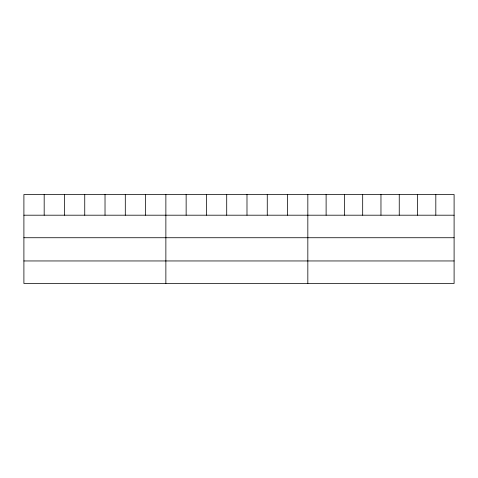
<?xml version="1.0" encoding="UTF-8"?>
<svg xmlns="http://www.w3.org/2000/svg" width="478" height="478" viewBox="0 0 478 478"><rect width="100%" height="100%" fill="white"/><g stroke="black" fill="none" stroke-linecap="round" stroke-linejoin="round"><path stroke-width="0.72" d="M454.1 215.196L454.1 283.49L23.9 283.49L23.9 194.51L454.1 194.51L454.1 215.196L23.9 215.196M23.9 237.733L454.1 237.733M23.9 260.952L454.1 260.952M435.817 194.51L435.817 215.196M417.533 194.51L417.533 215.196M399.25 194.51L399.25 215.196M380.966 194.51L380.966 215.196M362.683 194.51L362.683 215.196M344.399 194.51L344.399 215.196M326.115 194.51L326.115 215.196M307.832 194.51L307.832 283.49M287.553 194.51L287.553 215.196M267.268 194.51L267.268 215.196M246.989 194.51L246.989 215.196M226.709 194.51L226.709 215.196M206.43 194.51L206.43 215.196M186.145 194.51L186.145 215.196M165.866 194.51L165.866 283.49M145.587 194.51L145.587 215.196M125.302 194.51L125.302 215.196M105.023 194.51L105.023 215.196M84.743 194.51L84.743 215.196M64.464 194.51L64.464 215.196M44.179 194.51L44.179 215.196"/></g></svg>
